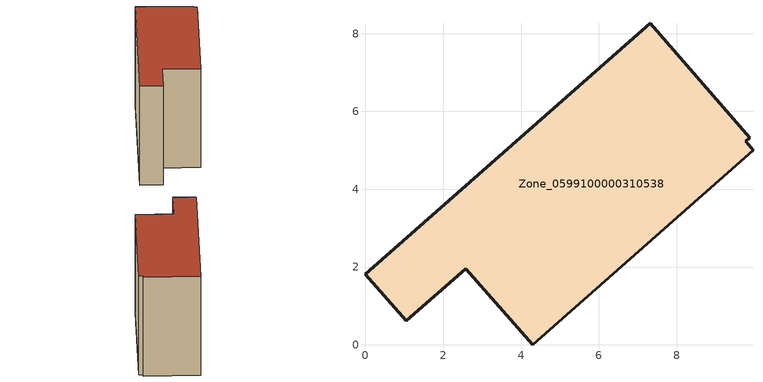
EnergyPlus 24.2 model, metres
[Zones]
Zone_0599100000310538
 floor ground (C_G): 2.58,1.96 1.05,0.62 0,1.82 7.32,8.27 9.88,5.32 9.78,5.23 9.96,5 4.3,0 z0
 wall outside (C_F): 7.32,8.27 0,1.82 1.05,0.62 2.58,1.96 4.3,0 9.96,5 9.78,5.23 9.88,5.32 7.32,8.27 z0:8.01
 roof outside (C_R): 4.3,0 9.96,5 9.78,5.23 9.88,5.32 7.32,8.27 0,1.82 1.05,0.62 2.58,1.96 z8.01
[BUILDING]
Pand.0599100000310538: North Axis=0; Terrain=City; Loads Convergence Tolerance Value=0.04; Temperature Convergence Tolerance Value=0.4; Solar Distribution=FullExterior; Maximum Number of Warmup Days=25; Minimum Number of Warmup Days=1
[Site:Location]
Rotterdam.The.Hague.AP_ZH_NLD Design_Conditions: Latitude=51.96; Longitude=4.45; Time Zone=1; Elevation=-4.5
[SITE:GROUNDTEMPERATURE:BUILDINGSURFACE]
18, 18, 18, 18, 18, 18, 18, 18, 18, 18, 18, 18
[MATERIAL] Thermal Absorptance=0.9; Solar Absorptance=0.7; Visible Absorptance=0.7
Name | Roughness | Thickness | Conductivity | Density | Specific Heat
G.TI.1946 | MediumSmooth | 0.15 | 1 | 540 | 1210
F.TI.1946 | Rough | 0.3 | 0.857143 | 1920 | 840
R.TI.1946 | MediumRough | 0.2 | 0.1 | 1500 | 1000
[CONSTRUCTION]
C_G: G.TI.1946
C_F: F.TI.1946
C_R: R.TI.1946
[ZONE]
Zone_0599100000310538: Type=1; Multiplier=1; Ceiling Height=Autocalculate; Volume=Autocalculate; Floor Area=autocalculate; Part of Total Floor Area=Yes
[ZONEINFILTRATION:DESIGNFLOWRATE]
Infil_Zone_0599100000310538: Zone or ZoneList or Space or SpaceList=Zone_0599100000310538; Schedule=AlwaysOn; Design Flow Rate Calculation Method=Flow/Area; Flow Rate per Floor Area=0.003; Constant Term Coefficient=1; Temperature Term Coefficient=0; Velocity Term Coefficient=0; Velocity Squared Term Coefficient=0
[HVACTEMPLATE:ZONE:IDEALLOADSAIRSYSTEM]
Zone_0599100000310538: Maximum Heating Supply Air Temperature=50; Minimum Cooling Supply Air Temperature=13; Maximum Heating Supply Air Humidity Ratio=0.0156; Minimum Cooling Supply Air Humidity Ratio=0.0077; Heating Limit=NoLimit; Cooling Limit=NoLimit; Dehumidification Control Type=ConstantSensibleHeatRatio; Cooling Sensible Heat Ratio=0.7; Dehumidification Setpoint=60; Humidification Control Type=None; Humidification Setpoint=30; Outdoor Air Method=None; Outdoor Air Flow Rate per Person=0.00944; Outdoor Air Flow Rate per Zone Floor Area=0; Outdoor Air Flow Rate per Zone=0; Demand Controlled Ventilation Type=None; Outdoor Air Economizer Type=NoEconomizer; Heat Recovery Type=None; Sensible Heat Recovery Effectiveness=0.7; Latent Heat Recovery Effectiveness=0.65
[ZONECONTROL:THERMOSTAT]
ThermostatControl_Zone_0599100000310538: Zone or ZoneList=Zone_0599100000310538; Control Type Schedule=DualSetpointControlType; Control 1=Thermostat_Zone_0599100000310538; Temperature Difference Between Cutout And Setpoint=0
[THERMOSTATSETPOINT:DUALSETPOINT]
Thermostat_Zone_0599100000310538: Heating Setpoint Temperature Schedule=HeatingSetpoint_Zone_0599100000310538; Cooling Setpoint Temperature Schedule=CoolingSetpoint_Zone_0599100000310538
[SCHEDULE:COMPACT]
HeatingSetpoint_Zone_0599100000310538: Through: 12/31, For: AllDays, Until: 24:00, 21
CoolingSetpoint_Zone_0599100000310538: Through: 12/31, For: AllDays, Until: 24:00, 24
DualSetpointControlType: Through: 12/31, For: AllDays, Until: 24:00, 4
AlwaysOn: Through: 12/31, For: AllDays, Until: 24:00, 1
